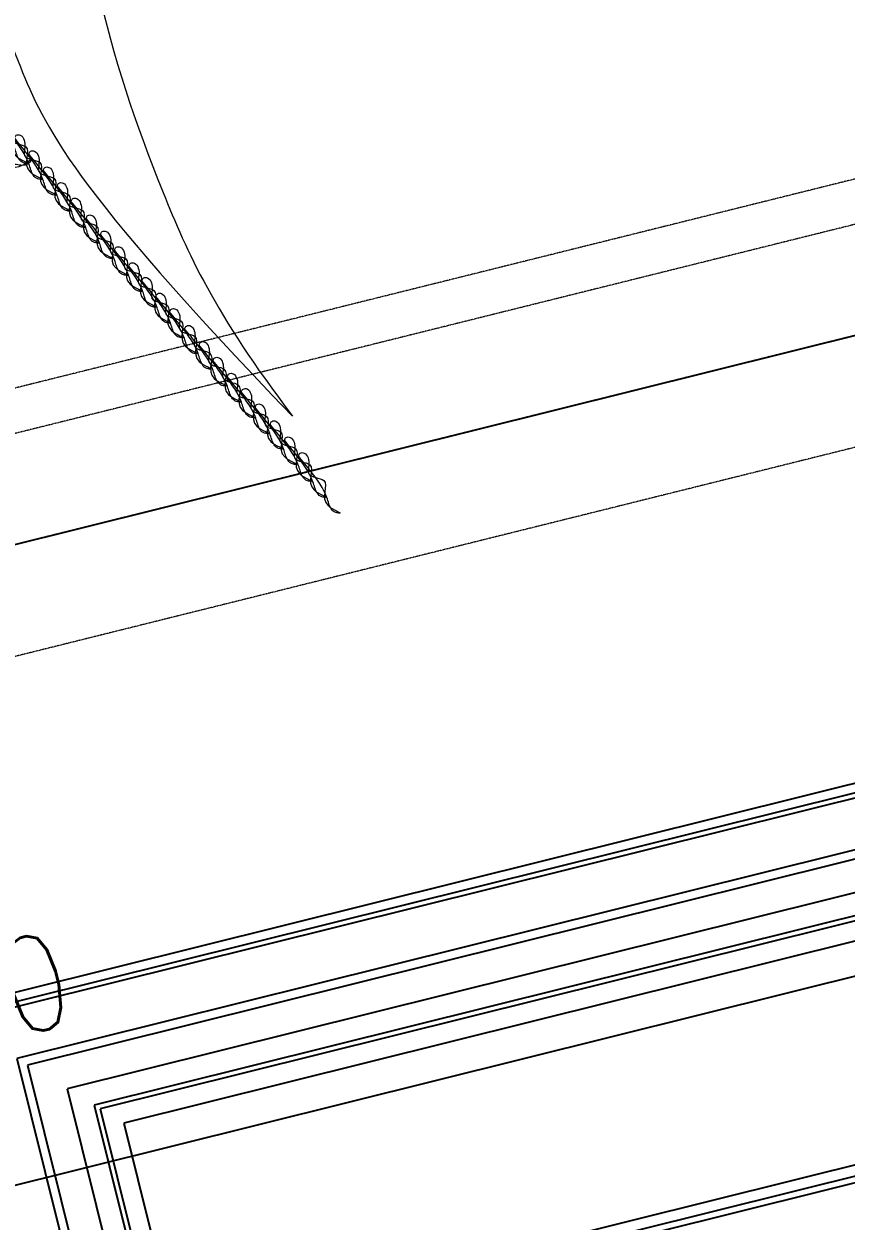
# Model space of a CAD drawing. Header units: inches. Extents: x 122939 to 389145, y 29603 to 574065.
# Drawn here: x 331985 to 332364, y 491236 to 491787 of the extents above; entities that cross this region are included whole.
import ezdxf

# ---------------------------------------------------------------- set-up
doc = ezdxf.new("R2010")
doc.units = ezdxf.units.IN
doc.header["$MEASUREMENT"] = 0
doc.linetypes.add('HIDDEN', pattern=[0.375, 0.25, -0.125])
for name, color, linetype, lineweight in [('A-Dim-ID', 9, 'Continuous', 20), ('Fabric', 253, 'Continuous', 0), ('GRC', 41, 'Continuous', 0)]:
    doc.layers.add(name, color=color, linetype=linetype, lineweight=lineweight)
for name, color, linetype in [('A-WALL', 7, 'Continuous'), ('FURNITURE', 252, 'Continuous'), ('gypsum', 31, 'Continuous')]:
    doc.layers.add(name, color=color, linetype=linetype)
doc.styles.add('ST9', font='romans.shx', dxfattribs={"width": 0.8})
doc.dimstyles.new('DIM-20', dxfattribs={"dimscale": 1000, "dimtxt": 0.044, "dimasz": 0.035, "dimexe": 0.022, "dimexo": 0.022, "dimgap": 0.022, "dimtad": 1, "dimdec": 0, "dimzin": 0, "dimdsep": 46, "dimtxsty": 'ST9', "dimblk1": 'ARCHTICK', "dimblk2": 'ARCHTICK', "dimsah": 1, "dimcen": 0.088, "dimdle": 0.04, "dimclrd": 256, "dimclre": 256, "dimclrt": 3, "dimadec": 0, "dimazin": 0, "dimtfac": 1, "dimtdec": 0, "dimtix": 1, "dimtofl": 0, "dimtmove": 1, "dimatfit": 3, "dimldrblk": 'CLOSED', "dimfxl": 1, "dimtolj": 1, "dimtzin": 0, "dimarcsym": 0})

# ---------------------------------------------------------------- blocks, each defined once
blk = doc.blocks.new('win1')
at = {"color": 252, "linetype": 'HIDDEN', "ltscale": 0.5, "elevation": 0}
for points in [[(0, 2848.83), (1150, 2848.83), (1150, -101.17), (0, -101.17)], [(99.59, 2298.59), (1050.41, 2298.59), (1050.41, 398.59), (99.59, 398.59)], [(119.84, 2278.34), (1030.16, 2278.34), (1030.16, 418.83), (119.84, 418.83)]]:
    blk.add_lwpolyline(points, close=True, dxfattribs=at)
blk.add_lwpolyline([(50, 2798.83), (1100, 2798.83), (1100, -101.17), (50, -101.17), (50, 2798.83), (1100, 2798.83), (1100, -101.17)], dxfattribs=at)
blk = doc.blocks.new('EMBRASSE 2')
at = {"layer": 'FURNITURE', "color": 40, "lineweight": 0, "ltscale": 1000}
for points in [[(5149.87, -9157.81, 0), (5158.42, -9153.85, 0), (5171.67, -9149.69, 0), (5174.54, -9149.5, 0), (5179.31, -9147.4, 0), (5180.01, -9145.71, 0), (5175.38, -9150.08, 0), (5163.66, -9149.21, 0), (5158.91, -9155.22, 0), (5155.15, -9154.24, 0), (5151.87, -9153.71, 0), (5149.27, -9154.89, 0), (5148.85, -9156.67, 0), (5149.87, -9157.81, 0)], [(5141.31, -9162.31, 0), (5149.86, -9158.36, 0), (5163.11, -9154.2, 0), (5165.98, -9154, 0), (5170.75, -9151.91, 0), (5171.45, -9150.21, 0), (5166.81, -9154.59, 0), (5155.09, -9153.72, 0), (5150.34, -9159.73, 0), (5146.59, -9158.75, 0), (5143.31, -9158.22, 0), (5140.71, -9159.4, 0), (5140.29, -9161.18, 0), (5141.31, -9162.31, 0)], [(5132.54, -9166.94, 0), (5141.09, -9162.98, 0), (5154.34, -9158.82, 0), (5157.2, -9158.63, 0), (5161.97, -9156.53, 0), (5162.68, -9154.84, 0), (5158.04, -9159.21, 0), (5146.32, -9158.34, 0), (5141.57, -9164.35, 0), (5137.82, -9163.37, 0), (5134.53, -9162.84, 0), (5131.93, -9164.02, 0), (5131.52, -9165.8, 0), (5132.54, -9166.94, 0)], [(5123.33, -9171.78, 0), (5131.88, -9167.83, 0), (5145.13, -9163.67, 0), (5148, -9163.47, 0), (5152.77, -9161.38, 0), (5153.47, -9159.68, 0), (5148.84, -9164.06, 0), (5137.12, -9163.19, 0), (5132.37, -9169.2, 0), (5128.61, -9168.22, 0), (5125.33, -9167.69, 0), (5122.73, -9168.86, 0), (5122.31, -9170.64, 0), (5123.33, -9171.78, 0)], [(5114.91, -9176.22, 0), (5123.46, -9172.27, 0), (5136.71, -9168.1, 0), (5139.57, -9167.91, 0), (5144.34, -9165.81, 0), (5145.05, -9164.12, 0), (5140.41, -9168.5, 0), (5128.69, -9167.63, 0), (5123.94, -9173.64, 0), (5120.19, -9172.66, 0), (5116.9, -9172.13, 0), (5114.3, -9173.3, 0), (5113.89, -9175.08, 0), (5114.91, -9176.22, 0)], [(5097.8, -9185.39, 0), (5106.35, -9181.44, 0), (5119.6, -9177.28, 0), (5122.47, -9177.08, 0), (5127.23, -9174.99, 0), (5127.94, -9173.29, 0), (5123.3, -9177.67, 0), (5111.58, -9176.8, 0), (5106.83, -9182.81, 0), (5103.08, -9181.83, 0), (5099.8, -9181.3, 0), (5097.2, -9182.47, 0), (5096.78, -9184.25, 0), (5097.8, -9185.39, 0)], [(5106.54, -9180.79, 0), (5115.09, -9176.84, 0), (5128.34, -9172.67, 0), (5131.21, -9172.48, 0), (5135.98, -9170.38, 0), (5136.68, -9168.69, 0), (5132.05, -9173.06, 0), (5120.33, -9172.19, 0), (5115.58, -9178.21, 0), (5111.82, -9177.22, 0), (5108.54, -9176.69, 0), (5105.94, -9177.87, 0), (5105.52, -9179.65, 0), (5106.54, -9180.79, 0)], [(5089.24, -9189.9, 0), (5097.79, -9185.95, 0), (5111.04, -9181.79, 0), (5113.91, -9181.59, 0), (5118.67, -9179.5, 0), (5119.38, -9177.8, 0), (5114.74, -9182.18, 0), (5103.02, -9181.31, 0), (5098.27, -9187.32, 0), (5094.52, -9186.34, 0), (5091.23, -9185.81, 0), (5088.64, -9186.98, 0), (5088.22, -9188.76, 0), (5089.24, -9189.9, 0)], [(5080.46, -9194.52, 0), (5089.01, -9190.57, 0), (5102.26, -9186.41, 0), (5105.13, -9186.21, 0), (5109.9, -9184.12, 0), (5110.6, -9182.42, 0), (5105.97, -9186.8, 0), (5094.25, -9185.93, 0), (5089.5, -9191.94, 0), (5085.74, -9190.96, 0), (5082.46, -9190.43, 0), (5079.86, -9191.6, 0), (5079.44, -9193.38, 0), (5080.46, -9194.52, 0)], [(5071.26, -9199.37, 0), (5079.81, -9195.42, 0), (5093.06, -9191.25, 0), (5095.93, -9191.06, 0), (5100.7, -9188.96, 0), (5101.4, -9187.27, 0), (5096.76, -9191.65, 0), (5085.04, -9190.78, 0), (5080.29, -9196.79, 0), (5076.54, -9195.81, 0), (5073.26, -9195.28, 0), (5070.66, -9196.45, 0), (5070.24, -9198.23, 0), (5071.26, -9199.37, 0)], [(5062.83, -9203.81, 0), (5071.38, -9199.86, 0), (5084.63, -9195.69, 0), (5087.5, -9195.5, 0), (5092.27, -9193.4, 0), (5092.97, -9191.71, 0), (5088.34, -9196.08, 0), (5076.62, -9195.21, 0), (5071.87, -9201.23, 0), (5068.11, -9200.24, 0), (5064.83, -9199.71, 0), (5062.23, -9200.89, 0), (5061.81, -9202.67, 0), (5062.83, -9203.81, 0)], [(5046.21, -9212.56, 0), (5054.76, -9208.61, 0), (5068.01, -9204.45, 0), (5070.88, -9204.25, 0), (5075.64, -9202.16, 0), (5076.35, -9200.46, 0), (5071.71, -9204.84, 0), (5059.99, -9203.97, 0), (5055.24, -9209.98, 0), (5051.49, -9209, 0), (5048.21, -9208.47, 0), (5045.61, -9209.64, 0), (5045.19, -9211.42, 0), (5046.21, -9212.56, 0)], [(5054.24, -9208.34, 0), (5062.79, -9204.38, 0), (5076.04, -9200.22, 0), (5078.91, -9200.02, 0), (5083.67, -9197.93, 0), (5084.38, -9196.23, 0), (5079.74, -9200.61, 0), (5068.02, -9199.74, 0), (5063.27, -9205.75, 0), (5059.52, -9204.77, 0), (5056.24, -9204.24, 0), (5053.64, -9205.42, 0), (5053.22, -9207.2, 0), (5054.24, -9208.34, 0)], [(5037.47, -9217.17, 0), (5046.02, -9213.21, 0), (5059.27, -9209.05, 0), (5062.13, -9208.86, 0), (5066.9, -9206.76, 0), (5067.61, -9205.07, 0), (5062.97, -9209.44, 0), (5051.25, -9208.57, 0), (5046.5, -9214.58, 0), (5042.75, -9213.6, 0), (5039.46, -9213.07, 0), (5036.86, -9214.25, 0), (5036.45, -9216.03, 0), (5037.47, -9217.17, 0)], [(5028.91, -9221.68, 0), (5037.46, -9217.72, 0), (5050.71, -9213.56, 0), (5053.57, -9213.37, 0), (5058.34, -9211.27, 0), (5059.05, -9209.58, 0), (5054.41, -9213.95, 0), (5042.69, -9213.08, 0), (5037.94, -9219.09, 0), (5034.19, -9218.11, 0), (5030.9, -9217.58, 0), (5028.3, -9218.76, 0), (5027.89, -9220.54, 0), (5028.91, -9221.68, 0)], [(5020.13, -9226.3, 0), (5028.68, -9222.34, 0), (5041.93, -9218.18, 0), (5044.8, -9217.99, 0), (5049.57, -9215.89, 0), (5050.27, -9214.2, 0), (5045.63, -9218.57, 0), (5033.91, -9217.7, 0), (5029.17, -9223.71, 0), (5025.41, -9222.73, 0), (5022.13, -9222.2, 0), (5019.53, -9223.38, 0), (5019.11, -9225.16, 0), (5020.13, -9226.3, 0)], [(5010.93, -9231.15, 0), (5019.48, -9227.19, 0), (5032.73, -9223.03, 0), (5035.6, -9222.83, 0), (5040.36, -9220.74, 0), (5041.07, -9219.05, 0), (5036.43, -9223.42, 0), (5024.71, -9222.55, 0), (5019.96, -9228.56, 0), (5016.21, -9227.58, 0), (5012.92, -9227.05, 0), (5010.33, -9228.23, 0), (5009.91, -9230.01, 0), (5010.93, -9231.15, 0)], [(4993.91, -9240.11, 0), (5002.46, -9236.16, 0), (5015.71, -9231.99, 0), (5018.57, -9231.8, 0), (5023.34, -9229.7, 0), (5024.05, -9228.01, 0), (5019.41, -9232.38, 0), (5007.69, -9231.51, 0), (5002.94, -9237.53, 0), (4999.19, -9236.54, 0), (4995.9, -9236.02, 0), (4993.3, -9237.19, 0), (4992.89, -9238.97, 0), (4993.91, -9240.11, 0)], [(5002.5, -9235.58, 0), (5011.05, -9231.63, 0), (5024.3, -9227.47, 0), (5027.17, -9227.27, 0), (5031.94, -9225.18, 0), (5032.64, -9223.48, 0), (5028, -9227.86, 0), (5016.28, -9226.99, 0), (5011.53, -9233, 0), (5007.78, -9232.02, 0), (5004.5, -9231.49, 0), (5001.9, -9232.66, 0), (5001.48, -9234.44, 0), (5002.5, -9235.58, 0)], [(4985.07, -9244.76, 0), (4993.62, -9240.81, 0), (5006.87, -9236.65, 0), (5009.74, -9236.45, 0), (5014.51, -9234.36, 0), (5015.21, -9232.66, 0), (5010.58, -9237.04, 0), (4998.86, -9236.17, 0), (4994.11, -9242.18, 0), (4990.35, -9241.2, 0), (4987.07, -9240.67, 0), (4984.47, -9241.84, 0), (4984.05, -9243.62, 0), (4985.07, -9244.76, 0)], [(4976.33, -9249.37, 0), (4984.88, -9245.41, 0), (4998.13, -9241.25, 0), (5001, -9241.06, 0), (5005.76, -9238.96, 0), (5006.47, -9237.27, 0), (5001.83, -9241.64, 0), (4990.11, -9240.77, 0), (4985.36, -9246.78, 0), (4981.61, -9245.8, 0), (4978.33, -9245.27, 0), (4975.73, -9246.45, 0), (4975.31, -9248.23, 0), (4976.33, -9249.37, 0)], [(4967.77, -9253.88, 0), (4976.32, -9249.92, 0), (4989.57, -9245.76, 0), (4992.44, -9245.56, 0), (4997.2, -9243.47, 0), (4997.91, -9241.78, 0), (4993.27, -9246.15, 0), (4981.55, -9245.28, 0), (4976.8, -9251.29, 0), (4973.05, -9250.31, 0), (4969.76, -9249.78, 0), (4967.17, -9250.96, 0), (4966.75, -9252.74, 0), (4967.77, -9253.88, 0)], [(4984.63, -9276.52, 0), (4985.11, -9267.12, 0), (4987.6, -9253.46, 0), (4988.77, -9250.83, 0), (4989.13, -9245.63, 0), (4987.96, -9244.22, 0), (4989.67, -9250.36, 0), (4983.44, -9260.33, 0), (4986.55, -9267.33, 0), (4983.93, -9270.19, 0), (4981.93, -9272.85, 0), (4981.76, -9275.7, 0), (4983.14, -9276.9, 0), (4984.63, -9276.52, 0)], [(4958.99, -9258.5, 0), (4967.54, -9254.54, 0), (4980.79, -9250.38, 0), (4983.66, -9250.19, 0), (4988.43, -9248.09, 0), (4989.13, -9246.4, 0), (4984.5, -9250.77, 0), (4972.78, -9249.9, 0), (4968.03, -9255.91, 0), (4964.27, -9254.93, 0), (4960.99, -9254.4, 0), (4958.39, -9255.58, 0), (4957.97, -9257.36, 0), (4958.99, -9258.5, 0)], [(4959, -9258.5, 0), (4967.55, -9254.55, 0), (4980.8, -9250.39, 0), (4983.67, -9250.19, 0), (4988.43, -9248.1, 0), (4989.14, -9246.4, 0), (4984.5, -9250.78, 0), (4972.78, -9249.91, 0), (4968.03, -9255.92, 0), (4964.28, -9254.94, 0), (4960.99, -9254.41, 0), (4958.4, -9255.59, 0), (4957.98, -9257.37, 0), (4959, -9258.5, 0)]]:
    blk.add_spline(points, degree=3, dxfattribs=at)
blk = doc.blocks.new('curtain')
at = {"layer": 'Fabric', "lineweight": 0}
for points, knots in [([(99.48, 2829.2, 0), (272.57, 2118.15, 0), (390.15, 1765.72, 0), (753.43, 1301.73, 0), (973.76, 1125.49, 0), (1143.24, 1129.53, 0), (1245.84, 1147.84, 0), (1372.97, 1221.2, 0)], [393.476934, 393.476934, 393.476934, 393.476934, 756.841523, 881.937441, 1071.680382, 1208.200709, 1265.355331, 1265.355331, 1265.355331, 1265.355331]), ([(110.11, 2805.77, 0), (297.72, 2232.85, 0), (459.15, 1787.61, 0), (825.44, 1351.53, 0), (1045.76, 1175.3, 0), (1215.44, 1179.34, 0), (1318.3, 1197.72, 0), (1372.97, 1221.2, 0), (1372.97, 1221.2, 0), (1372.97, 1221.2, 0), (1372.97, 1221.2, 0)], [348.612572, 348.612572, 348.612572, 348.612572, 756.841523, 881.937441, 1071.680382, 1208.200709, 1265.782785, 1265.782785, 1265.782785, 1265.786307, 1265.786307, 1265.786307, 1265.786307])]:
    blk.add_open_spline(points, degree=3, knots=knots, dxfattribs=at)
at = {"layer": 'GRC', "color": 1, "lineweight": 0}
blk.add_blockref('EMBRASSE 2', (-3758.47, 10377.25, 0), dxfattribs=at)
blk = doc.blocks.new('_ARCHTICK')
at = {"color": 0, "linetype": 'ByBlock', "const_width": 0.15}
blk.add_lwpolyline([(-0.5, -0.5), (0.5, 0.5)], dxfattribs=at)
blk = doc.blocks.new('*D255')
at = {"layer": 'A-Dim-ID', "lineweight": -2, "transparency": 16777216}
for p, q in [((332900.66, 491228.31), (332836.05, 491488.01)), ((332880.18, 491476.32), (330958.59, 490998.23)), ((330993.76, 491022.56), (330992.1, 491029.24))]:
    blk.add_line(p, q, dxfattribs=at)
at = {"layer": 'Defpoints', "color": 0, "transparency": 16777216}
for p in [(332905.97, 491206.96, 0), (330997.41, 491007.89), (330999.07, 491001.21, 0)]:
    blk.add_point(p, dxfattribs=at)
at = {"layer": 'A-Dim-ID', "lineweight": -2, "transparency": 16777216, "xscale": 35, "yscale": 35, "zscale": 35}
for p, rotation in [((332841.36, 491466.66), 13.9714232829857), ((330997.41, 491007.89), 193.9714232829857)]:
    blk.add_blockref('_ARCHTICK', p, dxfattribs=dict(at, rotation=rotation))
at = {"layer": 'A-Dim-ID', "color": 3, "transparency": 16777216, "insert": (331946.33, 491334.66), "char_height": 44, "attachment_point": 5, "rotation": 13.9714, "style": 'ST9'}
blk.add_mtext('\\A1;1900', dxfattribs=at)
blk = doc.blocks.new('_CLOSED')
at = {"color": 0, "linetype": 'ByBlock'}
for p, q in [((-1, 0.167), (0, 0)), ((-1, 0.167), (-1, -0.167)), ((0, 0), (-1, -0.167)), ((0, 0), (-1, 0))]:
    blk.add_line(p, q, dxfattribs=at)

msp = doc.modelspace()

# ---------------------------------------------------------------- linework, layer by layer
at = {"layer": 'A-WALL', "elevation": 0}
msp.add_lwpolyline([(333421.067, 492987.832), (333674.576, 491968.895), (330928.311, 491285.629), (330674.801, 492304.566)], close=True, dxfattribs=at)
at = {"layer": 'gypsum', "elevation": 0}
for points in [[(331945.862, 491332.697), (332116.715, 490645.983), (333755.111, 491053.613), (333584.258, 491740.327)], [(331951.118, 491329.535), (332119.877, 490651.239), (333749.855, 491056.774), (333581.096, 491735.071)], [(331953.934, 491327.841), (332121.571, 490654.055), (333747.039, 491058.468), (333579.402, 491732.255)], [(331981.99, 491310.965), (332138.448, 490682.11), (333718.983, 491075.345), (333562.526, 491704.199)], [(331986.925, 491307.996), (332141.416, 490687.045), (333714.049, 491078.313), (333559.557, 491699.264)], [(332005.123, 491297.049), (332152.363, 490705.243), (333695.851, 491089.26), (333548.61, 491681.066)], [(332017.543, 491289.578), (332159.834, 490717.664), (333683.43, 491096.732), (333541.139, 491668.646)], [(332020.425, 491287.844), (332161.568, 490720.545), (333680.549, 491098.465), (333539.406, 491665.764)], [(332031.252, 491281.332), (332168.081, 490731.372), (333669.722, 491104.978), (333532.893, 491654.938)], [(332152.437, 491208.434), (332240.978, 490852.557), (333548.536, 491177.876), (333459.995, 491533.752)], [(332158.488, 491204.794), (332244.618, 490858.608), (333542.486, 491181.515), (333456.355, 491527.701)], [(332162.123, 491202.607), (332246.805, 490862.244), (333538.85, 491183.702), (333454.168, 491524.066)]]:
    msp.add_lwpolyline(points, close=True, dxfattribs=at)

# ---------------------------------------------------------------- block references
at = {"rotation": 283.9714232829857}
msp.add_blockref('curtain', (330592.327, 492644.184, 0), dxfattribs=at)
at = {"layer": 'GRC', "rotation": 283.9714232829857}
msp.add_blockref('win1', (330760.902, 492377.512, 0), dxfattribs=at)

# ---------------------------------------------------------------- dimensions: what is measured, and where the dimension line sits
at = {"layer": 'A-Dim-ID'}
dim = msp.add_linear_dim(base=(330997.411, 491007.891, 0), p1=(332905.975, 491206.96, 0), p2=(330999.073, 491001.214, 0), angle=13.97142, dimstyle='DIM-20', dxfattribs=at)
dim.commit()
dim.dimension.update_dxf_attribs({"geometry": '*D255', "text_midpoint": (331956.956, 491291.966, 0), "dimtype": 160})

doc.saveas('drawing.dxf')
